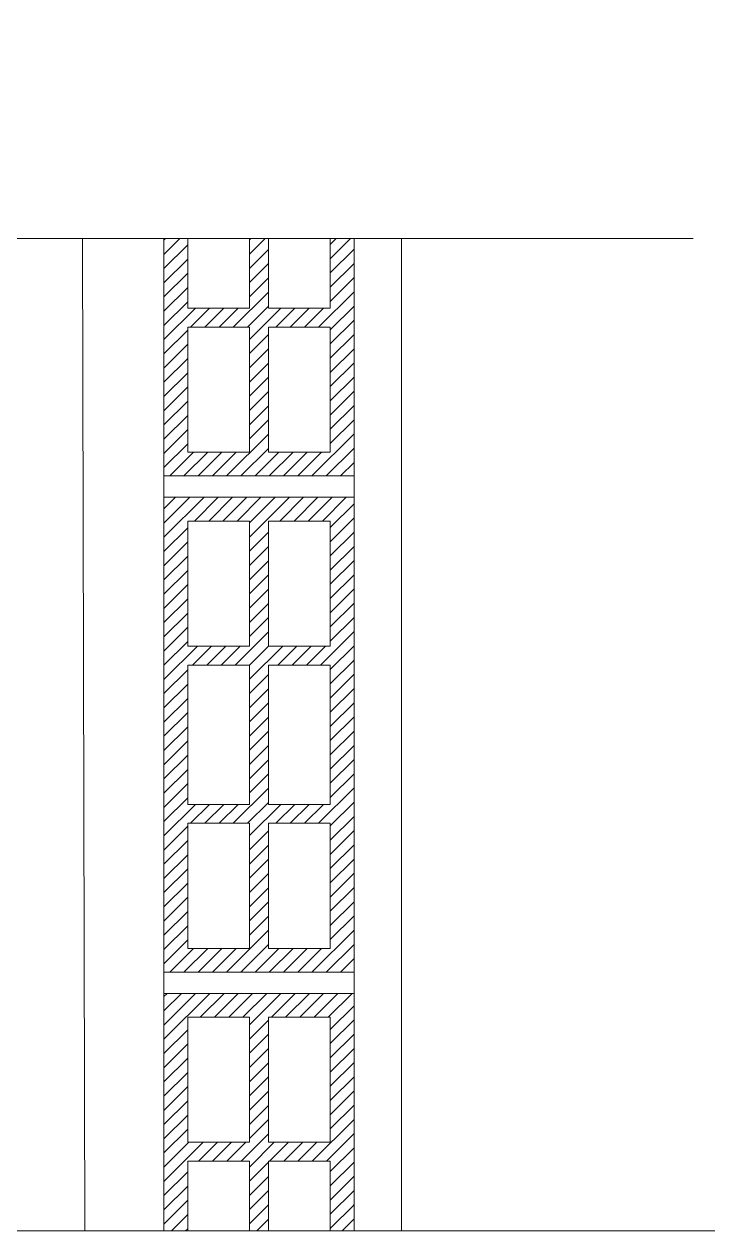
# Model space of a CAD drawing. Header units: millimetres. Extents: x 1415 to 3549, y 2194 to 4677.
# Drawn here: x 1776.2734 to 1776.4915, y 2310.3637 to 2310.7449 of the extents above; entities that cross this region are included whole.
import ezdxf

# ---------------------------------------------------------------- set-up
doc = ezdxf.new("R2010")
doc.units = ezdxf.units.MM
doc.linetypes.add('ACAD_ISO02W100', pattern=[15, 12, -3])
doc.layers.add('Layer4', color=7, linetype='Continuous', lineweight=15)
doc.layers.add('SIMBOLI', color=145, linetype='Continuous', lineweight=18)
doc.linetypes.add('ISOLAMENTO', pattern='A,0.00254,-2.54,[134,ltypeshp.shx,S=2.54,R=0,X=-2.54,Y=0],-5.08,[134,ltypeshp.shx,S=2.54,R=180,X=2.54,Y=0],-2.54', length=10.16254)
pattern_1 = [(45, (1770.3177686, 2309.0147424), (-0.002245064, 0.002245064), [])]
pattern_2 = [(45, (1770.3177686, 2309.1714777), (-0.002245064, 0.002245064), [])]

msp = doc.modelspace()

# ---------------------------------------------------------------- hatches: boundary and pattern name
at = {"layer": 'Layer4'}
h = msp.add_hatch(dxfattribs=at)
h.set_pattern_fill('ANSI31', color=256, scale=0.001)
h.set_pattern_definition(pattern_2)
h.paths.add_polyline_path([(1776.34456, 2310.69915), (1776.32506, 2310.69915), (1776.32506, 2310.65515), (1776.34456, 2310.65515)], flags=16)
h.paths.add_polyline_path([(1776.34456, 2310.70515), (1776.34456, 2310.74465), (1776.32506, 2310.74465), (1776.32506, 2310.70515)], flags=16)
h.paths.add_polyline_path([(1776.35056, 2310.69915), (1776.35056, 2310.65515), (1776.37006, 2310.65515), (1776.37006, 2310.69915)], flags=16)
h.paths.add_polyline_path([(1776.34456, 2310.64915), (1776.32506, 2310.64915), (1776.32506, 2310.60965), (1776.34456, 2310.60965)], flags=16)
h.paths.add_polyline_path([(1776.35056, 2310.64915), (1776.35056, 2310.60965), (1776.37006, 2310.60965), (1776.37006, 2310.64915)], flags=16)
h.paths.add_polyline_path([(1776.37006, 2310.67715), (1776.37756, 2310.67715), (1776.37756, 2310.60215), (1776.31756, 2310.60215), (1776.31756, 2310.67715), (1776.32506, 2310.67715), (1776.32506, 2310.69915), (1776.34456, 2310.69915), (1776.34456, 2310.67715), (1776.35056, 2310.67715), (1776.35056, 2310.69915), (1776.37006, 2310.69915)])
h.paths.add_polyline_path([(1776.36982, 2310.74465), (1776.37006, 2310.74488), (1776.37006, 2310.74465)])
h.paths.add_polyline_path([(1776.34456, 2310.70515), (1776.32506, 2310.70515), (1776.32506, 2310.74465), (1776.34456, 2310.74465)])
h = msp.add_hatch(dxfattribs=at)
h.set_pattern_fill('ANSI31', color=256, scale=0.001)
h.set_pattern_definition(pattern_2)
h.paths.add_polyline_path([(1776.34456, 2310.69915), (1776.32506, 2310.69915), (1776.32506, 2310.65515), (1776.34456, 2310.65515)], flags=16)
h.paths.add_polyline_path([(1776.34456, 2310.70515), (1776.34456, 2310.74465), (1776.32506, 2310.74465), (1776.32506, 2310.70515)], flags=16)
h.paths.add_polyline_path([(1776.35056, 2310.69915), (1776.35056, 2310.65515), (1776.37006, 2310.65515), (1776.37006, 2310.69915)], flags=16)
h.paths.add_polyline_path([(1776.34456, 2310.64915), (1776.32506, 2310.64915), (1776.32506, 2310.60965), (1776.34456, 2310.60965)], flags=16)
h.paths.add_polyline_path([(1776.35056, 2310.64915), (1776.35056, 2310.60965), (1776.37006, 2310.60965), (1776.37006, 2310.64915)], flags=16)
h.paths.add_polyline_path([(1776.37006, 2310.67715), (1776.37756, 2310.67715), (1776.37756, 2310.60215), (1776.31756, 2310.60215), (1776.31756, 2310.67715), (1776.32506, 2310.67715), (1776.32506, 2310.69915), (1776.34456, 2310.69915), (1776.34456, 2310.67715), (1776.35056, 2310.67715), (1776.35056, 2310.69915), (1776.37006, 2310.69915)])
h.paths.add_polyline_path([(1776.36982, 2310.74465), (1776.37006, 2310.74488), (1776.37006, 2310.74465)])
h.paths.add_polyline_path([(1776.34456, 2310.70515), (1776.32506, 2310.70515), (1776.32506, 2310.74465), (1776.34456, 2310.74465)])
h = msp.add_hatch(dxfattribs=at)
h.set_pattern_fill('ANSI31', color=256, scale=0.001)
h.set_pattern_definition(pattern_2)
h.paths.add_polyline_path([(1776.34456, 2310.69915), (1776.32506, 2310.69915), (1776.32506, 2310.65515), (1776.34456, 2310.65515)], flags=16)
h.paths.add_polyline_path([(1776.34456, 2310.70515), (1776.34456, 2310.74465), (1776.32506, 2310.74465), (1776.32506, 2310.70515)], flags=16)
h.paths.add_polyline_path([(1776.35056, 2310.69915), (1776.35056, 2310.65515), (1776.37006, 2310.65515), (1776.37006, 2310.69915)], flags=16)
h.paths.add_polyline_path([(1776.34456, 2310.64915), (1776.32506, 2310.64915), (1776.32506, 2310.60965), (1776.34456, 2310.60965)], flags=16)
h.paths.add_polyline_path([(1776.35056, 2310.64915), (1776.35056, 2310.60965), (1776.37006, 2310.60965), (1776.37006, 2310.64915)], flags=16)
h.paths.add_polyline_path([(1776.37006, 2310.67715), (1776.37756, 2310.67715), (1776.37756, 2310.60215), (1776.31756, 2310.60215), (1776.31756, 2310.67715), (1776.32506, 2310.67715), (1776.32506, 2310.69915), (1776.34456, 2310.69915), (1776.34456, 2310.67715), (1776.35056, 2310.67715), (1776.35056, 2310.69915), (1776.37006, 2310.69915)])
h.paths.add_polyline_path([(1776.36982, 2310.74465), (1776.37006, 2310.74488), (1776.37006, 2310.74465)])
h.paths.add_polyline_path([(1776.34456, 2310.70515), (1776.32506, 2310.70515), (1776.32506, 2310.74465), (1776.34456, 2310.74465)])
h = msp.add_hatch(dxfattribs=at)
h.set_pattern_fill('ANSI31', color=256, scale=0.001)
h.set_pattern_definition(pattern_2)
h.paths.add_polyline_path([(1776.34456, 2310.69915), (1776.32506, 2310.69915), (1776.32506, 2310.65515), (1776.34456, 2310.65515)], flags=16)
h.paths.add_polyline_path([(1776.34456, 2310.70515), (1776.34456, 2310.74465), (1776.32506, 2310.74465), (1776.32506, 2310.70515)], flags=16)
h.paths.add_polyline_path([(1776.35056, 2310.69915), (1776.35056, 2310.65515), (1776.37006, 2310.65515), (1776.37006, 2310.69915)], flags=16)
h.paths.add_polyline_path([(1776.34456, 2310.64915), (1776.32506, 2310.64915), (1776.32506, 2310.60965), (1776.34456, 2310.60965)], flags=16)
h.paths.add_polyline_path([(1776.35056, 2310.64915), (1776.35056, 2310.60965), (1776.37006, 2310.60965), (1776.37006, 2310.64915)], flags=16)
h.paths.add_polyline_path([(1776.37006, 2310.67715), (1776.37756, 2310.67715), (1776.37756, 2310.60215), (1776.31756, 2310.60215), (1776.31756, 2310.67715), (1776.32506, 2310.67715), (1776.32506, 2310.69915), (1776.34456, 2310.69915), (1776.34456, 2310.67715), (1776.35056, 2310.67715), (1776.35056, 2310.69915), (1776.37006, 2310.69915)])
h.paths.add_polyline_path([(1776.36982, 2310.74465), (1776.37006, 2310.74488), (1776.37006, 2310.74465)])
h.paths.add_polyline_path([(1776.34456, 2310.70515), (1776.32506, 2310.70515), (1776.32506, 2310.74465), (1776.34456, 2310.74465)])
h = msp.add_hatch(dxfattribs=at)
h.set_pattern_fill('ANSI31', color=256, scale=0.001)
h.set_pattern_definition(pattern_1)
h.paths.add_polyline_path([(1776.31756, 2310.44542), (1776.37756, 2310.44542), (1776.37756, 2310.59542), (1776.31756, 2310.59542)])
h.paths.add_polyline_path([(1776.34456, 2310.54242), (1776.34456, 2310.49842), (1776.32506, 2310.49842), (1776.32506, 2310.54242)], flags=16)
h.paths.add_polyline_path([(1776.34456, 2310.54842), (1776.32506, 2310.54842), (1776.32506, 2310.58792), (1776.34456, 2310.58792)], flags=16)
h.paths.add_polyline_path([(1776.35056, 2310.54242), (1776.37006, 2310.54242), (1776.37006, 2310.49842), (1776.35056, 2310.49842)], flags=16)
h.paths.add_polyline_path([(1776.35056, 2310.54842), (1776.35056, 2310.58792), (1776.37006, 2310.58792), (1776.37006, 2310.54842)], flags=16)
h.paths.add_polyline_path([(1776.34456, 2310.49242), (1776.34456, 2310.45292), (1776.32506, 2310.45292), (1776.32506, 2310.49242)], flags=16)
h.paths.add_polyline_path([(1776.35056, 2310.49242), (1776.37006, 2310.49242), (1776.37006, 2310.45292), (1776.35056, 2310.45292)], flags=16)
h = msp.add_hatch(dxfattribs=at)
h.set_pattern_fill('ANSI31', color=256, scale=0.001)
h.set_pattern_definition(pattern_1)
h.paths.add_polyline_path([(1776.31756, 2310.44542), (1776.37756, 2310.44542), (1776.37756, 2310.59542), (1776.31756, 2310.59542)])
h.paths.add_polyline_path([(1776.34456, 2310.54242), (1776.34456, 2310.49842), (1776.32506, 2310.49842), (1776.32506, 2310.54242)], flags=16)
h.paths.add_polyline_path([(1776.34456, 2310.54842), (1776.32506, 2310.54842), (1776.32506, 2310.58792), (1776.34456, 2310.58792)], flags=16)
h.paths.add_polyline_path([(1776.35056, 2310.54242), (1776.37006, 2310.54242), (1776.37006, 2310.49842), (1776.35056, 2310.49842)], flags=16)
h.paths.add_polyline_path([(1776.35056, 2310.54842), (1776.35056, 2310.58792), (1776.37006, 2310.58792), (1776.37006, 2310.54842)], flags=16)
h.paths.add_polyline_path([(1776.34456, 2310.49242), (1776.34456, 2310.45292), (1776.32506, 2310.45292), (1776.32506, 2310.49242)], flags=16)
h.paths.add_polyline_path([(1776.35056, 2310.49242), (1776.37006, 2310.49242), (1776.37006, 2310.45292), (1776.35056, 2310.45292)], flags=16)
h = msp.add_hatch(dxfattribs=at)
h.set_pattern_fill('ANSI31', color=256, scale=0.001)
h.set_pattern_definition(pattern_1)
h.paths.add_polyline_path([(1776.31756, 2310.44542), (1776.37756, 2310.44542), (1776.37756, 2310.59542), (1776.31756, 2310.59542)])
h.paths.add_polyline_path([(1776.34456, 2310.54242), (1776.34456, 2310.49842), (1776.32506, 2310.49842), (1776.32506, 2310.54242)], flags=16)
h.paths.add_polyline_path([(1776.34456, 2310.54842), (1776.32506, 2310.54842), (1776.32506, 2310.58792), (1776.34456, 2310.58792)], flags=16)
h.paths.add_polyline_path([(1776.35056, 2310.54242), (1776.37006, 2310.54242), (1776.37006, 2310.49842), (1776.35056, 2310.49842)], flags=16)
h.paths.add_polyline_path([(1776.35056, 2310.54842), (1776.35056, 2310.58792), (1776.37006, 2310.58792), (1776.37006, 2310.54842)], flags=16)
h.paths.add_polyline_path([(1776.34456, 2310.49242), (1776.34456, 2310.45292), (1776.32506, 2310.45292), (1776.32506, 2310.49242)], flags=16)
h.paths.add_polyline_path([(1776.35056, 2310.49242), (1776.37006, 2310.49242), (1776.37006, 2310.45292), (1776.35056, 2310.45292)], flags=16)
h = msp.add_hatch(dxfattribs=at)
h.set_pattern_fill('ANSI31', color=256, scale=0.001)
h.set_pattern_definition(pattern_1)
h.paths.add_polyline_path([(1776.31756, 2310.44542), (1776.37756, 2310.44542), (1776.37756, 2310.59542), (1776.31756, 2310.59542)])
h.paths.add_polyline_path([(1776.34456, 2310.54242), (1776.34456, 2310.49842), (1776.32506, 2310.49842), (1776.32506, 2310.54242)], flags=16)
h.paths.add_polyline_path([(1776.34456, 2310.54842), (1776.32506, 2310.54842), (1776.32506, 2310.58792), (1776.34456, 2310.58792)], flags=16)
h.paths.add_polyline_path([(1776.35056, 2310.54242), (1776.37006, 2310.54242), (1776.37006, 2310.49842), (1776.35056, 2310.49842)], flags=16)
h.paths.add_polyline_path([(1776.35056, 2310.54842), (1776.35056, 2310.58792), (1776.37006, 2310.58792), (1776.37006, 2310.54842)], flags=16)
h.paths.add_polyline_path([(1776.34456, 2310.49242), (1776.34456, 2310.45292), (1776.32506, 2310.45292), (1776.32506, 2310.49242)], flags=16)
h.paths.add_polyline_path([(1776.35056, 2310.49242), (1776.37006, 2310.49242), (1776.37006, 2310.45292), (1776.35056, 2310.45292)], flags=16)
h = msp.add_hatch(dxfattribs=at)
h.set_pattern_fill('ANSI31', color=256, scale=0.001)
h.set_pattern_definition([(45, (1769.875086, 2308.858007), (-0.002245064, 0.002245064), [])])
h.paths.add_polyline_path([(1776.37756, 2310.43868), (1776.31756, 2310.43868), (1776.31756, 2310.36368), (1776.32506, 2310.36368), (1776.32506, 2310.38568), (1776.34456, 2310.38568), (1776.34456, 2310.36368), (1776.35056, 2310.36368), (1776.35056, 2310.38568), (1776.37006, 2310.38568), (1776.37006, 2310.36368), (1776.37756, 2310.36368)])
h.paths.add_polyline_path([(1776.37006, 2310.39168), (1776.35056, 2310.39168), (1776.35056, 2310.43118), (1776.37006, 2310.43118)], flags=16)
h.paths.add_polyline_path([(1776.34456, 2310.39168), (1776.32506, 2310.39168), (1776.32506, 2310.43118), (1776.34456, 2310.43118)], flags=16)

# ---------------------------------------------------------------- linework, layer by layer
for p, q in [((1776.37756, 2310.60215), (1776.31756, 2310.60215)), ((1776.37756, 2310.60215), (1776.31756, 2310.60215)), ((1776.37756, 2310.60215), (1776.31756, 2310.60215)), ((1776.37756, 2310.60215), (1776.31756, 2310.60215)), ((1776.37756, 2310.44542), (1776.31756, 2310.44542)), ((1776.37756, 2310.44542), (1776.31756, 2310.44542)), ((1776.37756, 2310.44542), (1776.31756, 2310.44542)), ((1776.37756, 2310.44542), (1776.31756, 2310.44542))]:
    msp.add_line(p, q, dxfattribs=at)
at = {"layer": 'Layer4', "linetype": 'ACAD_ISO02W100', "ltscale": 3}
for points in [[(1776.09901, 2310.67715), (1776.48461, 2310.67715)], [(1776.09872, 2310.36368), (1776.49149, 2310.36368)]]:
    msp.add_lwpolyline(points, dxfattribs=at)
at = {"layer": 'Layer4'}
for points in [[(1776.31756, 2310.36368), (1776.31756, 2310.67715)], [(1776.37756, 2310.67715), (1776.37756, 2310.60215), (1776.31756, 2310.60215), (1776.31756, 2310.67715)], [(1776.37756, 2310.67715), (1776.37756, 2310.60215), (1776.31756, 2310.60215), (1776.31756, 2310.67715)], [(1776.37756, 2310.67715), (1776.37756, 2310.60215), (1776.31756, 2310.60215), (1776.31756, 2310.67715)], [(1776.37756, 2310.67715), (1776.37756, 2310.60215), (1776.31756, 2310.60215), (1776.31756, 2310.67715)], [(1776.32506, 2310.67715), (1776.32506, 2310.65515), (1776.34456, 2310.65515), (1776.34456, 2310.67715)], [(1776.32506, 2310.67715), (1776.32506, 2310.65515), (1776.34456, 2310.65515), (1776.34456, 2310.67715)], [(1776.32506, 2310.67715), (1776.32506, 2310.65515), (1776.34456, 2310.65515), (1776.34456, 2310.67715)], [(1776.32506, 2310.67715), (1776.32506, 2310.65515), (1776.34456, 2310.65515), (1776.34456, 2310.67715)], [(1776.37006, 2310.67715), (1776.37006, 2310.65515), (1776.35056, 2310.65515), (1776.35056, 2310.67715)], [(1776.37006, 2310.67715), (1776.37006, 2310.65515), (1776.35056, 2310.65515), (1776.35056, 2310.67715)], [(1776.37006, 2310.67715), (1776.37006, 2310.65515), (1776.35056, 2310.65515), (1776.35056, 2310.67715)], [(1776.37006, 2310.67715), (1776.37006, 2310.65515), (1776.35056, 2310.65515), (1776.35056, 2310.67715)], [(1776.37756, 2310.36368), (1776.37756, 2310.67715)], [(1776.39256, 2310.36368), (1776.39256, 2310.67715)], [(1776.34456, 2310.58792), (1776.32506, 2310.58792), (1776.32506, 2310.54842), (1776.34456, 2310.54842), (1776.34456, 2310.58792), (1776.32506, 2310.58792)], [(1776.34456, 2310.58792), (1776.32506, 2310.58792), (1776.32506, 2310.54842), (1776.34456, 2310.54842), (1776.34456, 2310.58792), (1776.32506, 2310.58792)], [(1776.34456, 2310.58792), (1776.32506, 2310.58792), (1776.32506, 2310.54842), (1776.34456, 2310.54842), (1776.34456, 2310.58792), (1776.32506, 2310.58792)], [(1776.34456, 2310.58792), (1776.32506, 2310.58792), (1776.32506, 2310.54842), (1776.34456, 2310.54842), (1776.34456, 2310.58792), (1776.32506, 2310.58792)], [(1776.35056, 2310.58792), (1776.37006, 2310.58792), (1776.37006, 2310.54842), (1776.35056, 2310.54842), (1776.35056, 2310.58792), (1776.37006, 2310.58792)], [(1776.35056, 2310.58792), (1776.37006, 2310.58792), (1776.37006, 2310.54842), (1776.35056, 2310.54842), (1776.35056, 2310.58792), (1776.37006, 2310.58792)], [(1776.35056, 2310.58792), (1776.37006, 2310.58792), (1776.37006, 2310.54842), (1776.35056, 2310.54842), (1776.35056, 2310.58792), (1776.37006, 2310.58792)], [(1776.35056, 2310.58792), (1776.37006, 2310.58792), (1776.37006, 2310.54842), (1776.35056, 2310.54842), (1776.35056, 2310.58792), (1776.37006, 2310.58792)], [(1776.34456, 2310.43118), (1776.32506, 2310.43118), (1776.32506, 2310.39168), (1776.34456, 2310.39168), (1776.34456, 2310.43118), (1776.32506, 2310.43118)], [(1776.34456, 2310.43118), (1776.32506, 2310.43118), (1776.32506, 2310.39168), (1776.34456, 2310.39168), (1776.34456, 2310.43118), (1776.32506, 2310.43118)], [(1776.34456, 2310.43118), (1776.32506, 2310.43118), (1776.32506, 2310.39168), (1776.34456, 2310.39168), (1776.34456, 2310.43118), (1776.32506, 2310.43118)], [(1776.34456, 2310.43118), (1776.32506, 2310.43118), (1776.32506, 2310.39168), (1776.34456, 2310.39168), (1776.34456, 2310.43118), (1776.32506, 2310.43118)], [(1776.34456, 2310.43118), (1776.32506, 2310.43118), (1776.32506, 2310.39168), (1776.34456, 2310.39168), (1776.34456, 2310.43118), (1776.32506, 2310.43118)], [(1776.34456, 2310.43118), (1776.32506, 2310.43118), (1776.32506, 2310.39168), (1776.34456, 2310.39168), (1776.34456, 2310.43118), (1776.32506, 2310.43118)], [(1776.34456, 2310.43118), (1776.32506, 2310.43118), (1776.32506, 2310.39168), (1776.34456, 2310.39168), (1776.34456, 2310.43118), (1776.32506, 2310.43118)], [(1776.34456, 2310.43118), (1776.32506, 2310.43118), (1776.32506, 2310.39168), (1776.34456, 2310.39168), (1776.34456, 2310.43118), (1776.32506, 2310.43118)], [(1776.34456, 2310.43118), (1776.32506, 2310.43118), (1776.32506, 2310.39168), (1776.34456, 2310.39168), (1776.34456, 2310.43118), (1776.32506, 2310.43118)], [(1776.34456, 2310.43118), (1776.32506, 2310.43118), (1776.32506, 2310.39168), (1776.34456, 2310.39168), (1776.34456, 2310.43118), (1776.32506, 2310.43118)], [(1776.34456, 2310.43118), (1776.32506, 2310.43118), (1776.32506, 2310.39168), (1776.34456, 2310.39168), (1776.34456, 2310.43118), (1776.32506, 2310.43118)], [(1776.34456, 2310.43118), (1776.32506, 2310.43118), (1776.32506, 2310.39168), (1776.34456, 2310.39168), (1776.34456, 2310.43118), (1776.32506, 2310.43118)], [(1776.34456, 2310.43118), (1776.32506, 2310.43118), (1776.32506, 2310.39168), (1776.34456, 2310.39168), (1776.34456, 2310.43118), (1776.32506, 2310.43118)], [(1776.34456, 2310.43118), (1776.32506, 2310.43118), (1776.32506, 2310.39168), (1776.34456, 2310.39168), (1776.34456, 2310.43118), (1776.32506, 2310.43118)], [(1776.34456, 2310.43118), (1776.32506, 2310.43118), (1776.32506, 2310.39168), (1776.34456, 2310.39168), (1776.34456, 2310.43118), (1776.32506, 2310.43118)], [(1776.34456, 2310.43118), (1776.32506, 2310.43118), (1776.32506, 2310.39168), (1776.34456, 2310.39168), (1776.34456, 2310.43118), (1776.32506, 2310.43118)], [(1776.35056, 2310.43118), (1776.37006, 2310.43118), (1776.37006, 2310.39168), (1776.35056, 2310.39168), (1776.35056, 2310.43118), (1776.37006, 2310.43118)], [(1776.35056, 2310.43118), (1776.37006, 2310.43118), (1776.37006, 2310.39168), (1776.35056, 2310.39168), (1776.35056, 2310.43118), (1776.37006, 2310.43118)], [(1776.35056, 2310.43118), (1776.37006, 2310.43118), (1776.37006, 2310.39168), (1776.35056, 2310.39168), (1776.35056, 2310.43118), (1776.37006, 2310.43118)], [(1776.35056, 2310.43118), (1776.37006, 2310.43118), (1776.37006, 2310.39168), (1776.35056, 2310.39168), (1776.35056, 2310.43118), (1776.37006, 2310.43118)], [(1776.35056, 2310.43118), (1776.37006, 2310.43118), (1776.37006, 2310.39168), (1776.35056, 2310.39168), (1776.35056, 2310.43118), (1776.37006, 2310.43118)], [(1776.35056, 2310.43118), (1776.37006, 2310.43118), (1776.37006, 2310.39168), (1776.35056, 2310.39168), (1776.35056, 2310.43118), (1776.37006, 2310.43118)], [(1776.35056, 2310.43118), (1776.37006, 2310.43118), (1776.37006, 2310.39168), (1776.35056, 2310.39168), (1776.35056, 2310.43118), (1776.37006, 2310.43118)], [(1776.35056, 2310.43118), (1776.37006, 2310.43118), (1776.37006, 2310.39168), (1776.35056, 2310.39168), (1776.35056, 2310.43118), (1776.37006, 2310.43118)], [(1776.35056, 2310.43118), (1776.37006, 2310.43118), (1776.37006, 2310.39168), (1776.35056, 2310.39168), (1776.35056, 2310.43118), (1776.37006, 2310.43118)], [(1776.35056, 2310.43118), (1776.37006, 2310.43118), (1776.37006, 2310.39168), (1776.35056, 2310.39168), (1776.35056, 2310.43118), (1776.37006, 2310.43118)], [(1776.35056, 2310.43118), (1776.37006, 2310.43118), (1776.37006, 2310.39168), (1776.35056, 2310.39168), (1776.35056, 2310.43118), (1776.37006, 2310.43118)], [(1776.35056, 2310.43118), (1776.37006, 2310.43118), (1776.37006, 2310.39168), (1776.35056, 2310.39168), (1776.35056, 2310.43118), (1776.37006, 2310.43118)], [(1776.35056, 2310.43118), (1776.37006, 2310.43118), (1776.37006, 2310.39168), (1776.35056, 2310.39168), (1776.35056, 2310.43118), (1776.37006, 2310.43118)], [(1776.35056, 2310.43118), (1776.37006, 2310.43118), (1776.37006, 2310.39168), (1776.35056, 2310.39168), (1776.35056, 2310.43118), (1776.37006, 2310.43118)], [(1776.35056, 2310.43118), (1776.37006, 2310.43118), (1776.37006, 2310.39168), (1776.35056, 2310.39168), (1776.35056, 2310.43118), (1776.37006, 2310.43118)], [(1776.35056, 2310.43118), (1776.37006, 2310.43118), (1776.37006, 2310.39168), (1776.35056, 2310.39168), (1776.35056, 2310.43118), (1776.37006, 2310.43118)], [(1776.34456, 2310.36368), (1776.34456, 2310.38568), (1776.32506, 2310.38568), (1776.32506, 2310.36368)], [(1776.34456, 2310.36368), (1776.34456, 2310.38568), (1776.32506, 2310.38568), (1776.32506, 2310.36368)], [(1776.34456, 2310.36368), (1776.34456, 2310.38568), (1776.32506, 2310.38568), (1776.32506, 2310.36368)], [(1776.34456, 2310.36368), (1776.34456, 2310.38568), (1776.32506, 2310.38568), (1776.32506, 2310.36368)], [(1776.34456, 2310.36368), (1776.34456, 2310.38568), (1776.32506, 2310.38568), (1776.32506, 2310.36368)], [(1776.34456, 2310.36368), (1776.34456, 2310.38568), (1776.32506, 2310.38568), (1776.32506, 2310.36368)], [(1776.34456, 2310.36368), (1776.34456, 2310.38568), (1776.32506, 2310.38568), (1776.32506, 2310.36368)], [(1776.34456, 2310.36368), (1776.34456, 2310.38568), (1776.32506, 2310.38568), (1776.32506, 2310.36368)], [(1776.34456, 2310.36368), (1776.34456, 2310.38568), (1776.32506, 2310.38568), (1776.32506, 2310.36368)], [(1776.34456, 2310.36368), (1776.34456, 2310.38568), (1776.32506, 2310.38568), (1776.32506, 2310.36368)], [(1776.34456, 2310.36368), (1776.34456, 2310.38568), (1776.32506, 2310.38568), (1776.32506, 2310.36368)], [(1776.34456, 2310.36368), (1776.34456, 2310.38568), (1776.32506, 2310.38568), (1776.32506, 2310.36368)], [(1776.34456, 2310.36368), (1776.34456, 2310.38568), (1776.32506, 2310.38568), (1776.32506, 2310.36368)], [(1776.34456, 2310.36368), (1776.34456, 2310.38568), (1776.32506, 2310.38568), (1776.32506, 2310.36368)], [(1776.34456, 2310.36368), (1776.34456, 2310.38568), (1776.32506, 2310.38568), (1776.32506, 2310.36368)], [(1776.34456, 2310.36368), (1776.34456, 2310.38568), (1776.32506, 2310.38568), (1776.32506, 2310.36368)], [(1776.35056, 2310.36368), (1776.35056, 2310.38568), (1776.37006, 2310.38568), (1776.37006, 2310.36368)], [(1776.35056, 2310.36368), (1776.35056, 2310.38568), (1776.37006, 2310.38568), (1776.37006, 2310.36368)], [(1776.35056, 2310.36368), (1776.35056, 2310.38568), (1776.37006, 2310.38568), (1776.37006, 2310.36368)], [(1776.35056, 2310.36368), (1776.35056, 2310.38568), (1776.37006, 2310.38568), (1776.37006, 2310.36368)], [(1776.35056, 2310.36368), (1776.35056, 2310.38568), (1776.37006, 2310.38568), (1776.37006, 2310.36368)], [(1776.35056, 2310.36368), (1776.35056, 2310.38568), (1776.37006, 2310.38568), (1776.37006, 2310.36368)], [(1776.35056, 2310.36368), (1776.35056, 2310.38568), (1776.37006, 2310.38568), (1776.37006, 2310.36368)], [(1776.35056, 2310.36368), (1776.35056, 2310.38568), (1776.37006, 2310.38568), (1776.37006, 2310.36368)], [(1776.35056, 2310.36368), (1776.35056, 2310.38568), (1776.37006, 2310.38568), (1776.37006, 2310.36368)], [(1776.35056, 2310.36368), (1776.35056, 2310.38568), (1776.37006, 2310.38568), (1776.37006, 2310.36368)], [(1776.35056, 2310.36368), (1776.35056, 2310.38568), (1776.37006, 2310.38568), (1776.37006, 2310.36368)], [(1776.35056, 2310.36368), (1776.35056, 2310.38568), (1776.37006, 2310.38568), (1776.37006, 2310.36368)], [(1776.35056, 2310.36368), (1776.35056, 2310.38568), (1776.37006, 2310.38568), (1776.37006, 2310.36368)], [(1776.35056, 2310.36368), (1776.35056, 2310.38568), (1776.37006, 2310.38568), (1776.37006, 2310.36368)], [(1776.35056, 2310.36368), (1776.35056, 2310.38568), (1776.37006, 2310.38568), (1776.37006, 2310.36368)], [(1776.35056, 2310.36368), (1776.35056, 2310.38568), (1776.37006, 2310.38568), (1776.37006, 2310.36368)], [(1776.26756, 2310.36368), (1776.31756, 2310.36368)]]:
    msp.add_lwpolyline(points, dxfattribs=at)
for points in [[(1776.32506, 2310.64915), (1776.32506, 2310.60965), (1776.34456, 2310.60965), (1776.34456, 2310.64915)], [(1776.32506, 2310.64915), (1776.32506, 2310.60965), (1776.34456, 2310.60965), (1776.34456, 2310.64915)], [(1776.32506, 2310.64915), (1776.32506, 2310.60965), (1776.34456, 2310.60965), (1776.34456, 2310.64915)], [(1776.32506, 2310.64915), (1776.32506, 2310.60965), (1776.34456, 2310.60965), (1776.34456, 2310.64915)], [(1776.35056, 2310.60965), (1776.35056, 2310.64915), (1776.37006, 2310.64915), (1776.37006, 2310.60965)], [(1776.35056, 2310.60965), (1776.35056, 2310.64915), (1776.37006, 2310.64915), (1776.37006, 2310.60965)], [(1776.35056, 2310.60965), (1776.35056, 2310.64915), (1776.37006, 2310.64915), (1776.37006, 2310.60965)], [(1776.35056, 2310.60965), (1776.35056, 2310.64915), (1776.37006, 2310.64915), (1776.37006, 2310.60965)], [(1776.31756, 2310.60215), (1776.37756, 2310.60215)], [(1776.31756, 2310.60215), (1776.37756, 2310.60215)], [(1776.31756, 2310.60215), (1776.37756, 2310.60215)], [(1776.31756, 2310.60215), (1776.37756, 2310.60215)], [(1776.31756, 2310.59542), (1776.37756, 2310.59542), (1776.37756, 2310.44542), (1776.31756, 2310.44542), (1776.31756, 2310.59542), (1776.37756, 2310.59542)], [(1776.31756, 2310.59542), (1776.37756, 2310.59542), (1776.37756, 2310.44542), (1776.31756, 2310.44542), (1776.31756, 2310.59542), (1776.37756, 2310.59542)], [(1776.31756, 2310.59542), (1776.37756, 2310.59542), (1776.37756, 2310.44542), (1776.31756, 2310.44542), (1776.31756, 2310.59542), (1776.37756, 2310.59542)], [(1776.31756, 2310.59542), (1776.37756, 2310.59542), (1776.37756, 2310.44542), (1776.31756, 2310.44542), (1776.31756, 2310.59542), (1776.37756, 2310.59542)], [(1776.32506, 2310.54242), (1776.32506, 2310.49842), (1776.34456, 2310.49842), (1776.34456, 2310.54242)], [(1776.32506, 2310.54242), (1776.32506, 2310.49842), (1776.34456, 2310.49842), (1776.34456, 2310.54242)], [(1776.32506, 2310.54242), (1776.32506, 2310.49842), (1776.34456, 2310.49842), (1776.34456, 2310.54242)], [(1776.32506, 2310.54242), (1776.32506, 2310.49842), (1776.34456, 2310.49842), (1776.34456, 2310.54242)], [(1776.37006, 2310.49842), (1776.35056, 2310.49842), (1776.35056, 2310.54242), (1776.37006, 2310.54242)], [(1776.37006, 2310.49842), (1776.35056, 2310.49842), (1776.35056, 2310.54242), (1776.37006, 2310.54242)], [(1776.37006, 2310.49842), (1776.35056, 2310.49842), (1776.35056, 2310.54242), (1776.37006, 2310.54242)], [(1776.37006, 2310.49842), (1776.35056, 2310.49842), (1776.35056, 2310.54242), (1776.37006, 2310.54242)], [(1776.32506, 2310.49242), (1776.32506, 2310.45292), (1776.34456, 2310.45292), (1776.34456, 2310.49242)], [(1776.32506, 2310.49242), (1776.32506, 2310.45292), (1776.34456, 2310.45292), (1776.34456, 2310.49242)], [(1776.32506, 2310.49242), (1776.32506, 2310.45292), (1776.34456, 2310.45292), (1776.34456, 2310.49242)], [(1776.32506, 2310.49242), (1776.32506, 2310.45292), (1776.34456, 2310.45292), (1776.34456, 2310.49242)], [(1776.35056, 2310.45292), (1776.35056, 2310.49242), (1776.37006, 2310.49242), (1776.37006, 2310.45292)], [(1776.35056, 2310.45292), (1776.35056, 2310.49242), (1776.37006, 2310.49242), (1776.37006, 2310.45292)], [(1776.35056, 2310.45292), (1776.35056, 2310.49242), (1776.37006, 2310.49242), (1776.37006, 2310.45292)], [(1776.35056, 2310.45292), (1776.35056, 2310.49242), (1776.37006, 2310.49242), (1776.37006, 2310.45292)], [(1776.31756, 2310.44542), (1776.37756, 2310.44542)], [(1776.31756, 2310.44542), (1776.37756, 2310.44542)], [(1776.31756, 2310.44542), (1776.37756, 2310.44542)], [(1776.31756, 2310.44542), (1776.37756, 2310.44542)], [(1776.31756, 2310.43868), (1776.37756, 2310.43868), (1776.37756, 2310.36368), (1776.31756, 2310.36368), (1776.31756, 2310.43868), (1776.37756, 2310.43868)]]:
    msp.add_lwpolyline(points, close=True, dxfattribs=at)
msp.add_point((1776.37756, 2310.37201), dxfattribs=at)
msp.add_point((1776.37756, 2310.37201), dxfattribs=at)
msp.add_point((1776.37756, 2310.37201), dxfattribs=at)
msp.add_point((1776.37756, 2310.37201), dxfattribs=at)
at = {"layer": 'SIMBOLI', "color": 30, "linetype": 'ISOLAMENTO', "ltscale": 0.2, "true_color": 0xf8991e}
msp.add_lwpolyline([(1776.29256, 2310.36368), (1776.29181, 2310.67715)], dxfattribs=at)

doc.saveas('drawing.dxf')
